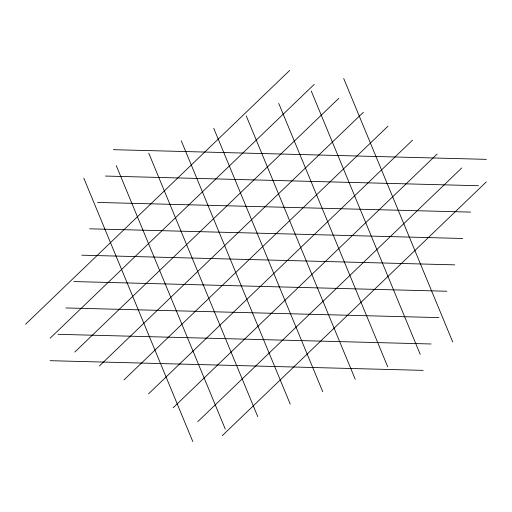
<?xml version="1.0" encoding="UTF-8"?>
<svg xmlns="http://www.w3.org/2000/svg" width="512" height="512" viewBox="0 0 512 512"><rect width="100%" height="100%" fill="white"/><g stroke="black" fill="none" stroke-linecap="round" stroke-linejoin="round"><path stroke-width="0.77" d="M25.6 324.224L289.638 70.47M50.182 338.15L314.221 84.397M74.771 352.083L338.81 98.323M99.354 366.01L363.392 112.256M123.936 379.936L387.981 126.182M148.525 393.869L412.563 140.109M173.107 407.795L437.146 154.035M197.696 421.722L461.734 167.968M222.278 435.648L486.317 181.894M113.357 149.683L486.4 159.354M105.446 176.058L478.496 185.728M97.542 202.432L470.586 212.109M89.632 228.813L462.682 238.483M81.728 255.187L454.771 264.858M73.824 281.562L446.867 291.238M65.914 307.942L438.957 317.613M58.01 334.317L431.053 343.987M50.099 360.691L423.149 370.368M343.712 78.515L452.717 341.946M311.219 90.963L420.23 354.394M278.733 103.411L387.738 366.842M246.24 115.859L355.245 379.29M213.747 128.307L322.752 391.738M181.254 140.762L290.259 404.186M148.762 153.21L257.773 416.634M116.275 165.658L225.28 429.082M83.782 178.106L192.787 441.53"/></g></svg>
